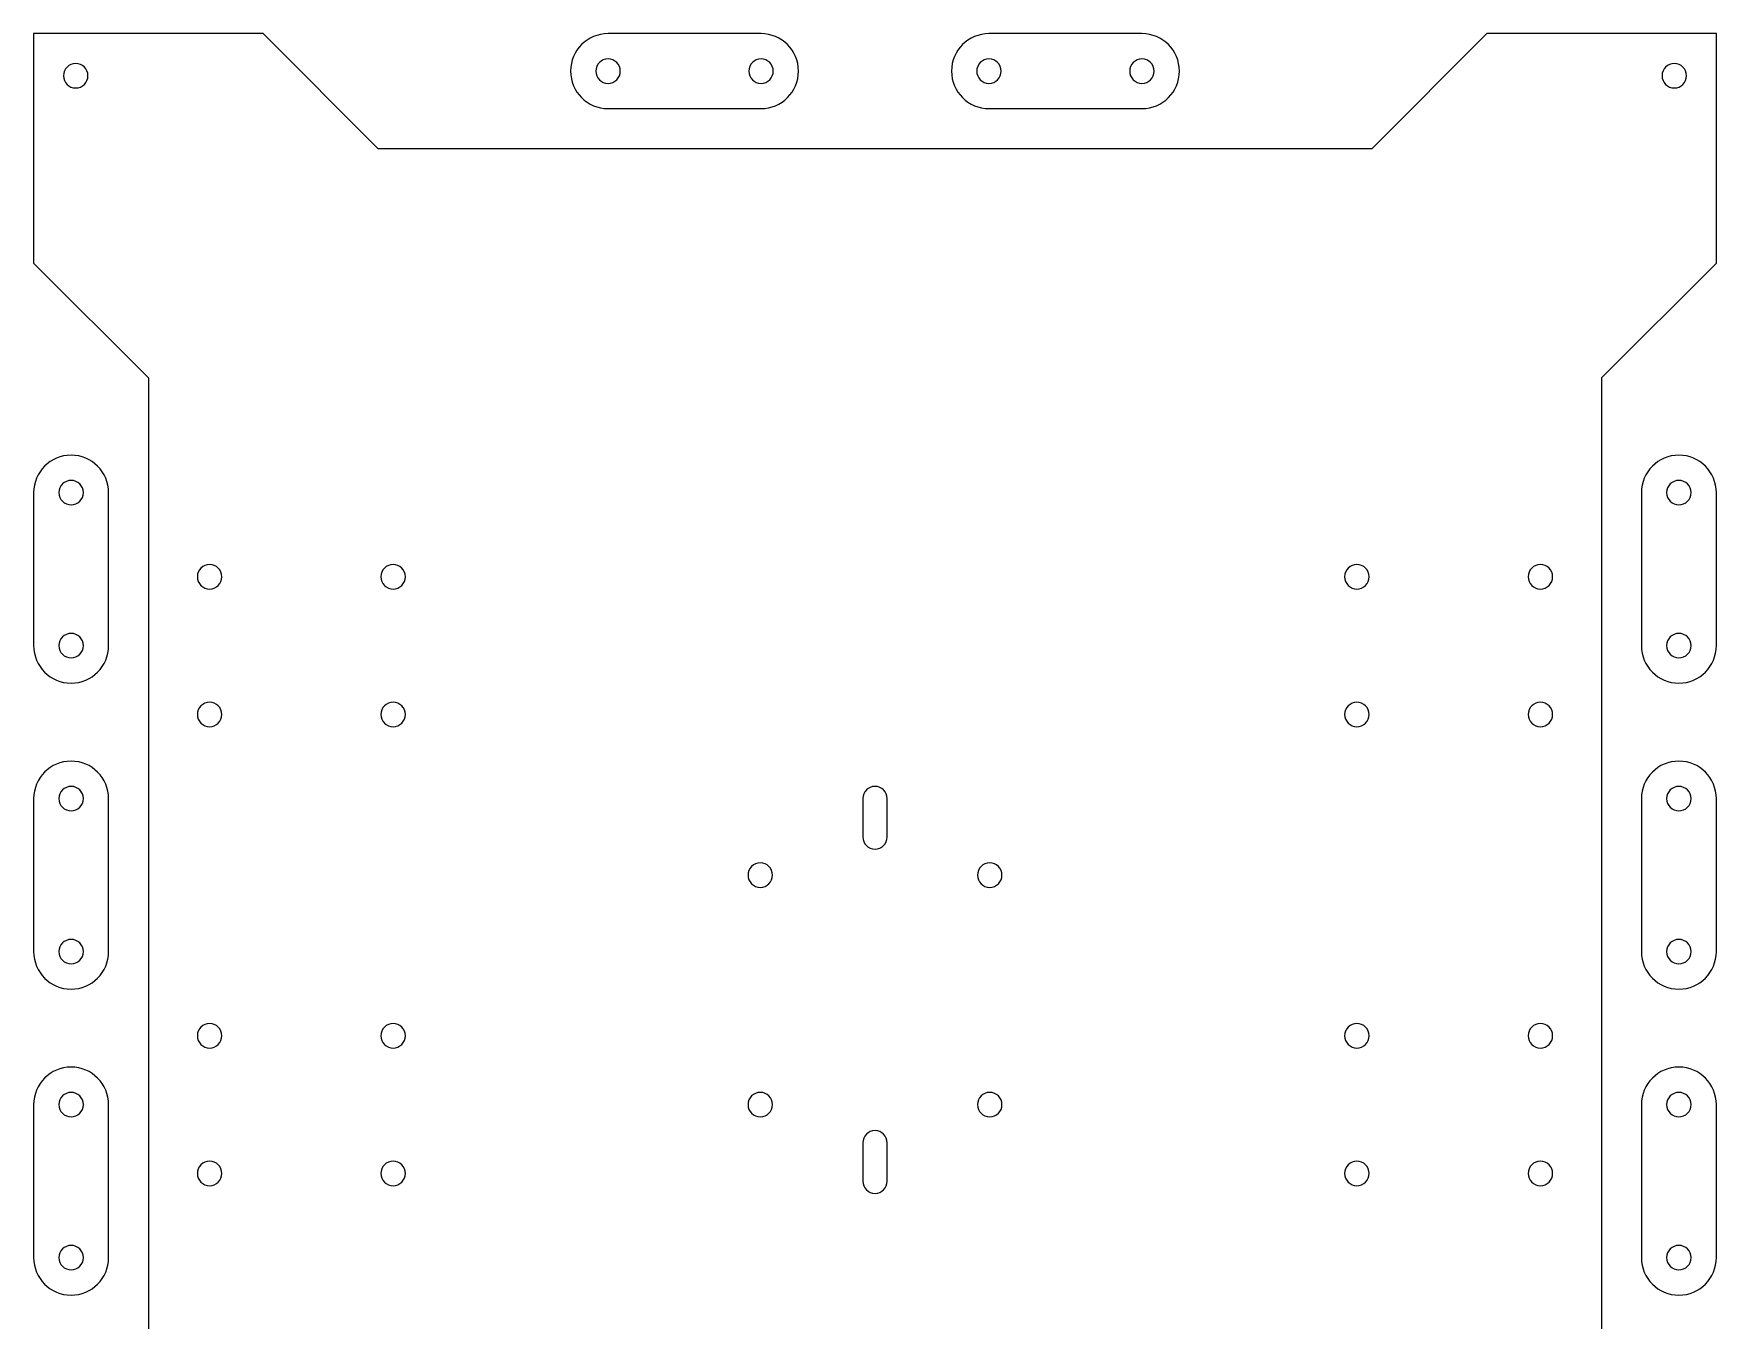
# Model space of a CAD drawing. Header units: inches. Extents: x 10 to 230, y -340 to -10.
# Drawn here: x 10 to 230, y -178.2 to -10 of the extents above; entities that cross this region are included whole.
import ezdxf

# ---------------------------------------------------------------- set-up
doc = ezdxf.new("R2010")
doc.units = ezdxf.units.IN
doc.header["$MEASUREMENT"] = 0
doc.layers.add('Layer 1', color=7, linetype='Continuous')

# ---------------------------------------------------------------- blocks, each defined once
blk = doc.blocks.new('block 3')
at = {"layer": 'Layer 1', "color": 7, "lineweight": 15, "true_color": 0xffffff}
blk.add_open_spline([(13.9, -224.5), (13.9, -223.62), (14.62, -222.9), (15.5, -222.9), (16.38, -222.9), (17.1, -223.62), (17.1, -224.5), (17.1, -225.38), (16.38, -226.1), (15.5, -226.1), (14.62, -226.1), (13.9, -225.38), (13.9, -224.5), (13.9, -224.5), (13.9, -224.5), (13.9, -224.5)], degree=3, knots=[0, 0, 0, 0, 1, 1, 1, 2, 2, 2, 3, 3, 3, 4, 4, 4, 5, 5, 5, 5], dxfattribs=at)
blk = doc.blocks.new('block 4')
at = {"layer": 'Layer 1', "color": 7, "lineweight": 15, "true_color": 0xffffff}
blk.add_open_spline([(222.9, -224.5), (222.9, -223.62), (223.62, -222.9), (224.5, -222.9), (225.38, -222.9), (226.1, -223.62), (226.1, -224.5), (226.1, -225.38), (225.38, -226.1), (224.5, -226.1), (223.62, -226.1), (222.9, -225.38), (222.9, -224.5), (222.9, -224.5), (222.9, -224.5), (222.9, -224.5)], degree=3, knots=[0, 0, 0, 0, 1, 1, 1, 2, 2, 2, 3, 3, 3, 4, 4, 4, 5, 5, 5, 5], dxfattribs=at)
blk = doc.blocks.new('block 5')
at = {"layer": 'Layer 1', "color": 7, "lineweight": 15, "true_color": 0xffffff}
blk.add_open_spline([(222.9, -15.5), (222.9, -14.62), (223.62, -13.9), (224.5, -13.9), (225.38, -13.9), (226.1, -14.62), (226.1, -15.5), (226.1, -16.38), (225.38, -17.1), (224.5, -17.1), (223.62, -17.1), (222.9, -16.38), (222.9, -15.5), (222.9, -15.5), (222.9, -15.5), (222.9, -15.5)], degree=3, knots=[0, 0, 0, 0, 1, 1, 1, 2, 2, 2, 3, 3, 3, 4, 4, 4, 5, 5, 5, 5], dxfattribs=at)
blk = doc.blocks.new('block 6')
at = {"layer": 'Layer 1', "color": 7, "lineweight": 15, "true_color": 0xffffff}
blk.add_open_spline([(13.9, -15.5), (13.9, -14.62), (14.62, -13.9), (15.5, -13.9), (16.38, -13.9), (17.1, -14.62), (17.1, -15.5), (17.1, -16.38), (16.38, -17.1), (15.5, -17.1), (14.62, -17.1), (13.9, -16.38), (13.9, -15.5), (13.9, -15.5), (13.9, -15.5), (13.9, -15.5)], degree=3, knots=[0, 0, 0, 0, 1, 1, 1, 2, 2, 2, 3, 3, 3, 4, 4, 4, 5, 5, 5, 5], dxfattribs=at)
blk = doc.blocks.new('block 7')
at = {"layer": 'Layer 1', "color": 7, "lineweight": 15, "true_color": 0xffffff}
blk.add_open_spline([(118.4, -160), (118.4, -160.88), (119.12, -161.6), (120, -161.6), (120.88, -161.6), (121.6, -160.88), (121.6, -160)], degree=3, knots=[0, 0, 0, 0, 1, 1, 1, 2, 2, 2, 2], dxfattribs=at)
blk = doc.blocks.new('block 8')
at = {"layer": 'Layer 1', "color": 7, "lineweight": 15, "true_color": 0xffffff}
blk.add_lwpolyline([(118.4, -155), (118.4, -160)], dxfattribs=at)
blk = doc.blocks.new('block 9')
at = {"layer": 'Layer 1', "color": 7, "lineweight": 15, "true_color": 0xffffff}
blk.add_open_spline([(121.6, -155), (121.6, -154.12), (120.88, -153.4), (120, -153.4), (119.12, -153.4), (118.4, -154.12), (118.4, -155)], degree=3, knots=[0, 0, 0, 0, 1, 1, 1, 2, 2, 2, 2], dxfattribs=at)
blk = doc.blocks.new('block 10')
at = {"layer": 'Layer 1', "color": 7, "lineweight": 15, "true_color": 0xffffff}
blk.add_lwpolyline([(121.6, -160), (121.6, -155)], dxfattribs=at)
blk = doc.blocks.new('block 11')
at = {"layer": 'Layer 1', "color": 7, "lineweight": 15, "true_color": 0xffffff}
blk.add_open_spline([(121.6, -110), (121.6, -109.12), (120.88, -108.4), (120, -108.4), (119.12, -108.4), (118.4, -109.12), (118.4, -110)], degree=3, knots=[0, 0, 0, 0, 1, 1, 1, 2, 2, 2, 2], dxfattribs=at)
blk = doc.blocks.new('block 12')
at = {"layer": 'Layer 1', "color": 7, "lineweight": 15, "true_color": 0xffffff}
blk.add_lwpolyline([(121.6, -115), (121.6, -110)], dxfattribs=at)
blk = doc.blocks.new('block 13')
at = {"layer": 'Layer 1', "color": 7, "lineweight": 15, "true_color": 0xffffff}
blk.add_open_spline([(118.4, -115), (118.4, -115.88), (119.12, -116.6), (120, -116.6), (120.88, -116.6), (121.6, -115.88), (121.6, -115)], degree=3, knots=[0, 0, 0, 0, 1, 1, 1, 2, 2, 2, 2], dxfattribs=at)
blk = doc.blocks.new('block 14')
at = {"layer": 'Layer 1', "color": 7, "lineweight": 15, "true_color": 0xffffff}
blk.add_lwpolyline([(118.4, -110), (118.4, -115)], dxfattribs=at)
blk = doc.blocks.new('block 15')
at = {"layer": 'Layer 1', "color": 7, "lineweight": 15, "true_color": 0xffffff}
blk.add_open_spline([(103.4, -120), (103.4, -119.12), (104.12, -118.4), (105, -118.4), (105.88, -118.4), (106.6, -119.12), (106.6, -120), (106.6, -120.88), (105.88, -121.6), (105, -121.6), (104.12, -121.6), (103.4, -120.88), (103.4, -120), (103.4, -120), (103.4, -120), (103.4, -120)], degree=3, knots=[0, 0, 0, 0, 1, 1, 1, 2, 2, 2, 3, 3, 3, 4, 4, 4, 5, 5, 5, 5], dxfattribs=at)
blk = doc.blocks.new('block 16')
at = {"layer": 'Layer 1', "color": 7, "lineweight": 15, "true_color": 0xffffff}
blk.add_open_spline([(133.4, -120), (133.4, -119.12), (134.12, -118.4), (135, -118.4), (135.88, -118.4), (136.6, -119.12), (136.6, -120), (136.6, -120.88), (135.88, -121.6), (135, -121.6), (134.12, -121.6), (133.4, -120.88), (133.4, -120), (133.4, -120), (133.4, -120), (133.4, -120)], degree=3, knots=[0, 0, 0, 0, 1, 1, 1, 2, 2, 2, 3, 3, 3, 4, 4, 4, 5, 5, 5, 5], dxfattribs=at)
blk = doc.blocks.new('block 17')
at = {"layer": 'Layer 1', "color": 7, "lineweight": 15, "true_color": 0xffffff}
blk.add_open_spline([(103.4, -150), (103.4, -149.12), (104.12, -148.4), (105, -148.4), (105.88, -148.4), (106.6, -149.12), (106.6, -150), (106.6, -150.88), (105.88, -151.6), (105, -151.6), (104.12, -151.6), (103.4, -150.88), (103.4, -150), (103.4, -150), (103.4, -150), (103.4, -150)], degree=3, knots=[0, 0, 0, 0, 1, 1, 1, 2, 2, 2, 3, 3, 3, 4, 4, 4, 5, 5, 5, 5], dxfattribs=at)
blk = doc.blocks.new('block 18')
at = {"layer": 'Layer 1', "color": 7, "lineweight": 15, "true_color": 0xffffff}
blk.add_open_spline([(133.4, -150), (133.4, -149.12), (134.12, -148.4), (135, -148.4), (135.88, -148.4), (136.6, -149.12), (136.6, -150), (136.6, -150.88), (135.88, -151.6), (135, -151.6), (134.12, -151.6), (133.4, -150.88), (133.4, -150), (133.4, -150), (133.4, -150), (133.4, -150)], degree=3, knots=[0, 0, 0, 0, 1, 1, 1, 2, 2, 2, 3, 3, 3, 4, 4, 4, 5, 5, 5, 5], dxfattribs=at)
blk = doc.blocks.new('block 19')
at = {"layer": 'Layer 1', "color": 7, "lineweight": 15, "true_color": 0xffffff}
blk.add_open_spline([(181.4, -99), (181.4, -98.12), (182.12, -97.4), (183, -97.4), (183.88, -97.4), (184.6, -98.12), (184.6, -99), (184.6, -99.88), (183.88, -100.6), (183, -100.6), (182.12, -100.6), (181.4, -99.88), (181.4, -99), (181.4, -99), (181.4, -99), (181.4, -99)], degree=3, knots=[0, 0, 0, 0, 1, 1, 1, 2, 2, 2, 3, 3, 3, 4, 4, 4, 5, 5, 5, 5], dxfattribs=at)
blk = doc.blocks.new('block 20')
at = {"layer": 'Layer 1', "color": 7, "lineweight": 15, "true_color": 0xffffff}
blk.add_open_spline([(181.4, -81), (181.4, -80.12), (182.12, -79.4), (183, -79.4), (183.88, -79.4), (184.6, -80.12), (184.6, -81), (184.6, -81.88), (183.88, -82.6), (183, -82.6), (182.12, -82.6), (181.4, -81.88), (181.4, -81), (181.4, -81), (181.4, -81), (181.4, -81)], degree=3, knots=[0, 0, 0, 0, 1, 1, 1, 2, 2, 2, 3, 3, 3, 4, 4, 4, 5, 5, 5, 5], dxfattribs=at)
blk = doc.blocks.new('block 21')
at = {"layer": 'Layer 1', "color": 7, "lineweight": 15, "true_color": 0xffffff}
blk.add_open_spline([(205.4, -81), (205.4, -80.12), (206.12, -79.4), (207, -79.4), (207.88, -79.4), (208.6, -80.12), (208.6, -81), (208.6, -81.88), (207.88, -82.6), (207, -82.6), (206.12, -82.6), (205.4, -81.88), (205.4, -81), (205.4, -81), (205.4, -81), (205.4, -81)], degree=3, knots=[0, 0, 0, 0, 1, 1, 1, 2, 2, 2, 3, 3, 3, 4, 4, 4, 5, 5, 5, 5], dxfattribs=at)
blk = doc.blocks.new('block 22')
at = {"layer": 'Layer 1', "color": 7, "lineweight": 15, "true_color": 0xffffff}
blk.add_open_spline([(205.4, -99), (205.4, -98.12), (206.12, -97.4), (207, -97.4), (207.88, -97.4), (208.6, -98.12), (208.6, -99), (208.6, -99.88), (207.88, -100.6), (207, -100.6), (206.12, -100.6), (205.4, -99.88), (205.4, -99), (205.4, -99), (205.4, -99), (205.4, -99)], degree=3, knots=[0, 0, 0, 0, 1, 1, 1, 2, 2, 2, 3, 3, 3, 4, 4, 4, 5, 5, 5, 5], dxfattribs=at)
blk = doc.blocks.new('block 23')
at = {"layer": 'Layer 1', "color": 7, "lineweight": 15, "true_color": 0xffffff}
blk.add_open_spline([(205.4, -141), (205.4, -140.12), (206.12, -139.4), (207, -139.4), (207.88, -139.4), (208.6, -140.12), (208.6, -141), (208.6, -141.88), (207.88, -142.6), (207, -142.6), (206.12, -142.6), (205.4, -141.88), (205.4, -141), (205.4, -141), (205.4, -141), (205.4, -141)], degree=3, knots=[0, 0, 0, 0, 1, 1, 1, 2, 2, 2, 3, 3, 3, 4, 4, 4, 5, 5, 5, 5], dxfattribs=at)
blk = doc.blocks.new('block 24')
at = {"layer": 'Layer 1', "color": 7, "lineweight": 15, "true_color": 0xffffff}
blk.add_open_spline([(205.4, -159), (205.4, -158.12), (206.12, -157.4), (207, -157.4), (207.88, -157.4), (208.6, -158.12), (208.6, -159), (208.6, -159.88), (207.88, -160.6), (207, -160.6), (206.12, -160.6), (205.4, -159.88), (205.4, -159), (205.4, -159), (205.4, -159), (205.4, -159)], degree=3, knots=[0, 0, 0, 0, 1, 1, 1, 2, 2, 2, 3, 3, 3, 4, 4, 4, 5, 5, 5, 5], dxfattribs=at)
blk = doc.blocks.new('block 25')
at = {"layer": 'Layer 1', "color": 7, "lineweight": 15, "true_color": 0xffffff}
blk.add_open_spline([(181.4, -159), (181.4, -158.12), (182.12, -157.4), (183, -157.4), (183.88, -157.4), (184.6, -158.12), (184.6, -159), (184.6, -159.88), (183.88, -160.6), (183, -160.6), (182.12, -160.6), (181.4, -159.88), (181.4, -159), (181.4, -159), (181.4, -159), (181.4, -159)], degree=3, knots=[0, 0, 0, 0, 1, 1, 1, 2, 2, 2, 3, 3, 3, 4, 4, 4, 5, 5, 5, 5], dxfattribs=at)
blk = doc.blocks.new('block 26')
at = {"layer": 'Layer 1', "color": 7, "lineweight": 15, "true_color": 0xffffff}
blk.add_open_spline([(181.4, -141), (181.4, -140.12), (182.12, -139.4), (183, -139.4), (183.88, -139.4), (184.6, -140.12), (184.6, -141), (184.6, -141.88), (183.88, -142.6), (183, -142.6), (182.12, -142.6), (181.4, -141.88), (181.4, -141), (181.4, -141), (181.4, -141), (181.4, -141)], degree=3, knots=[0, 0, 0, 0, 1, 1, 1, 2, 2, 2, 3, 3, 3, 4, 4, 4, 5, 5, 5, 5], dxfattribs=at)
blk = doc.blocks.new('block 27')
at = {"layer": 'Layer 1', "color": 7, "lineweight": 15, "true_color": 0xffffff}
blk.add_open_spline([(31.4, -141), (31.4, -140.12), (32.12, -139.4), (33, -139.4), (33.88, -139.4), (34.6, -140.12), (34.6, -141), (34.6, -141.88), (33.88, -142.6), (33, -142.6), (32.12, -142.6), (31.4, -141.88), (31.4, -141), (31.4, -141), (31.4, -141), (31.4, -141)], degree=3, knots=[0, 0, 0, 0, 1, 1, 1, 2, 2, 2, 3, 3, 3, 4, 4, 4, 5, 5, 5, 5], dxfattribs=at)
blk = doc.blocks.new('block 28')
at = {"layer": 'Layer 1', "color": 7, "lineweight": 15, "true_color": 0xffffff}
blk.add_open_spline([(31.4, -159), (31.4, -158.12), (32.12, -157.4), (33, -157.4), (33.88, -157.4), (34.6, -158.12), (34.6, -159), (34.6, -159.88), (33.88, -160.6), (33, -160.6), (32.12, -160.6), (31.4, -159.88), (31.4, -159), (31.4, -159), (31.4, -159), (31.4, -159)], degree=3, knots=[0, 0, 0, 0, 1, 1, 1, 2, 2, 2, 3, 3, 3, 4, 4, 4, 5, 5, 5, 5], dxfattribs=at)
blk = doc.blocks.new('block 29')
at = {"layer": 'Layer 1', "color": 7, "lineweight": 15, "true_color": 0xffffff}
blk.add_open_spline([(55.4, -159), (55.4, -158.12), (56.12, -157.4), (57, -157.4), (57.88, -157.4), (58.6, -158.12), (58.6, -159), (58.6, -159.88), (57.88, -160.6), (57, -160.6), (56.12, -160.6), (55.4, -159.88), (55.4, -159), (55.4, -159), (55.4, -159), (55.4, -159)], degree=3, knots=[0, 0, 0, 0, 1, 1, 1, 2, 2, 2, 3, 3, 3, 4, 4, 4, 5, 5, 5, 5], dxfattribs=at)
blk = doc.blocks.new('block 30')
at = {"layer": 'Layer 1', "color": 7, "lineweight": 15, "true_color": 0xffffff}
blk.add_open_spline([(55.4, -141), (55.4, -140.12), (56.12, -139.4), (57, -139.4), (57.88, -139.4), (58.6, -140.12), (58.6, -141), (58.6, -141.88), (57.88, -142.6), (57, -142.6), (56.12, -142.6), (55.4, -141.88), (55.4, -141), (55.4, -141), (55.4, -141), (55.4, -141)], degree=3, knots=[0, 0, 0, 0, 1, 1, 1, 2, 2, 2, 3, 3, 3, 4, 4, 4, 5, 5, 5, 5], dxfattribs=at)
blk = doc.blocks.new('block 31')
at = {"layer": 'Layer 1', "color": 7, "lineweight": 15, "true_color": 0xffffff}
blk.add_open_spline([(55.4, -81), (55.4, -80.12), (56.12, -79.4), (57, -79.4), (57.88, -79.4), (58.6, -80.12), (58.6, -81), (58.6, -81.88), (57.88, -82.6), (57, -82.6), (56.12, -82.6), (55.4, -81.88), (55.4, -81), (55.4, -81), (55.4, -81), (55.4, -81)], degree=3, knots=[0, 0, 0, 0, 1, 1, 1, 2, 2, 2, 3, 3, 3, 4, 4, 4, 5, 5, 5, 5], dxfattribs=at)
blk = doc.blocks.new('block 32')
at = {"layer": 'Layer 1', "color": 7, "lineweight": 15, "true_color": 0xffffff}
blk.add_open_spline([(55.4, -99), (55.4, -98.12), (56.12, -97.4), (57, -97.4), (57.88, -97.4), (58.6, -98.12), (58.6, -99), (58.6, -99.88), (57.88, -100.6), (57, -100.6), (56.12, -100.6), (55.4, -99.88), (55.4, -99), (55.4, -99), (55.4, -99), (55.4, -99)], degree=3, knots=[0, 0, 0, 0, 1, 1, 1, 2, 2, 2, 3, 3, 3, 4, 4, 4, 5, 5, 5, 5], dxfattribs=at)
blk = doc.blocks.new('block 33')
at = {"layer": 'Layer 1', "color": 7, "lineweight": 15, "true_color": 0xffffff}
blk.add_open_spline([(31.4, -99), (31.4, -98.12), (32.12, -97.4), (33, -97.4), (33.88, -97.4), (34.6, -98.12), (34.6, -99), (34.6, -99.88), (33.88, -100.6), (33, -100.6), (32.12, -100.6), (31.4, -99.88), (31.4, -99), (31.4, -99), (31.4, -99), (31.4, -99)], degree=3, knots=[0, 0, 0, 0, 1, 1, 1, 2, 2, 2, 3, 3, 3, 4, 4, 4, 5, 5, 5, 5], dxfattribs=at)
blk = doc.blocks.new('block 34')
at = {"layer": 'Layer 1', "color": 7, "lineweight": 15, "true_color": 0xffffff}
blk.add_open_spline([(31.4, -81), (31.4, -80.12), (32.12, -79.4), (33, -79.4), (33.88, -79.4), (34.6, -80.12), (34.6, -81), (34.6, -81.88), (33.88, -82.6), (33, -82.6), (32.12, -82.6), (31.4, -81.88), (31.4, -81), (31.4, -81), (31.4, -81), (31.4, -81)], degree=3, knots=[0, 0, 0, 0, 1, 1, 1, 2, 2, 2, 3, 3, 3, 4, 4, 4, 5, 5, 5, 5], dxfattribs=at)
blk = doc.blocks.new('block 35')
at = {"layer": 'Layer 1', "color": 7, "lineweight": 15, "true_color": 0xffffff}
blk.add_lwpolyline([(10, -230), (40, -230)], dxfattribs=at)
blk = doc.blocks.new('block 36')
at = {"layer": 'Layer 1', "color": 7, "lineweight": 15, "true_color": 0xffffff}
blk.add_lwpolyline([(40, -230), (55, -215)], dxfattribs=at)
blk = doc.blocks.new('block 37')
at = {"layer": 'Layer 1', "color": 7, "lineweight": 15, "true_color": 0xffffff}
blk.add_lwpolyline([(55, -215), (185, -215)], dxfattribs=at)
blk = doc.blocks.new('block 38')
at = {"layer": 'Layer 1', "color": 7, "lineweight": 15, "true_color": 0xffffff}
blk.add_lwpolyline([(200, -230), (185, -215)], dxfattribs=at)
blk = doc.blocks.new('block 39')
at = {"layer": 'Layer 1', "color": 7, "lineweight": 15, "true_color": 0xffffff}
blk.add_lwpolyline([(200, -230), (230, -230)], dxfattribs=at)
blk = doc.blocks.new('block 40')
at = {"layer": 'Layer 1', "color": 7, "lineweight": 15, "true_color": 0xffffff}
blk.add_lwpolyline([(230, -230), (230, -200)], dxfattribs=at)
blk = doc.blocks.new('block 41')
at = {"layer": 'Layer 1', "color": 7, "lineweight": 15, "true_color": 0xffffff}
blk.add_lwpolyline([(230, -200), (215, -185)], dxfattribs=at)
blk = doc.blocks.new('block 42')
at = {"layer": 'Layer 1', "color": 7, "lineweight": 15, "true_color": 0xffffff}
blk.add_lwpolyline([(215, -55), (215, -185)], dxfattribs=at)
blk = doc.blocks.new('block 43')
at = {"layer": 'Layer 1', "color": 7, "lineweight": 15, "true_color": 0xffffff}
blk.add_lwpolyline([(230, -40), (215, -55)], dxfattribs=at)
blk = doc.blocks.new('block 44')
at = {"layer": 'Layer 1', "color": 7, "lineweight": 15, "true_color": 0xffffff}
blk.add_lwpolyline([(230, -40), (230, -10)], dxfattribs=at)
blk = doc.blocks.new('block 45')
at = {"layer": 'Layer 1', "color": 7, "lineweight": 15, "true_color": 0xffffff}
blk.add_lwpolyline([(230, -10), (200, -10)], dxfattribs=at)
blk = doc.blocks.new('block 46')
at = {"layer": 'Layer 1', "color": 7, "lineweight": 15, "true_color": 0xffffff}
blk.add_lwpolyline([(200, -10), (185, -25)], dxfattribs=at)
blk = doc.blocks.new('block 47')
at = {"layer": 'Layer 1', "color": 7, "lineweight": 15, "true_color": 0xffffff}
blk.add_lwpolyline([(55, -25), (185, -25)], dxfattribs=at)
blk = doc.blocks.new('block 48')
at = {"layer": 'Layer 1', "color": 7, "lineweight": 15, "true_color": 0xffffff}
blk.add_lwpolyline([(40, -10), (55, -25)], dxfattribs=at)
blk = doc.blocks.new('block 49')
at = {"layer": 'Layer 1', "color": 7, "lineweight": 15, "true_color": 0xffffff}
blk.add_lwpolyline([(40, -10), (10, -10)], dxfattribs=at)
blk = doc.blocks.new('block 50')
at = {"layer": 'Layer 1', "color": 7, "lineweight": 15, "true_color": 0xffffff}
blk.add_lwpolyline([(10, -10), (10, -40)], dxfattribs=at)
blk = doc.blocks.new('block 51')
at = {"layer": 'Layer 1', "color": 7, "lineweight": 15, "true_color": 0xffffff}
blk.add_lwpolyline([(10, -40), (25, -55)], dxfattribs=at)
blk = doc.blocks.new('block 52')
at = {"layer": 'Layer 1', "color": 7, "lineweight": 15, "true_color": 0xffffff}
blk.add_lwpolyline([(25, -55), (25, -185)], dxfattribs=at)
blk = doc.blocks.new('block 53')
at = {"layer": 'Layer 1', "color": 7, "lineweight": 15, "true_color": 0xffffff}
blk.add_lwpolyline([(10, -200), (25, -185)], dxfattribs=at)
blk = doc.blocks.new('block 54')
at = {"layer": 'Layer 1', "color": 7, "lineweight": 15, "true_color": 0xffffff}
blk.add_lwpolyline([(10, -200), (10, -230)], dxfattribs=at)
blk = doc.blocks.new('block 2')
at = {"layer": 'Layer 1'}
for name in ['block 49', 'block 50', 'block 48', 'block 46', 'block 45', 'block 44', 'block 6', 'block 5', 'block 47', 'block 51', 'block 43', 'block 52', 'block 42', 'block 34', 'block 31', 'block 20', 'block 21', 'block 33', 'block 32', 'block 19', 'block 22', 'block 11', 'block 14', 'block 12', 'block 13', 'block 15', 'block 16', 'block 27', 'block 30', 'block 26', 'block 23', 'block 17', 'block 18', 'block 9', 'block 8', 'block 10', 'block 28', 'block 29', 'block 25', 'block 24', 'block 7', 'block 53', 'block 41', 'block 54', 'block 40', 'block 36', 'block 37', 'block 38', 'block 3', 'block 4', 'block 35', 'block 39']:
    blk.add_blockref(name, (0, 0), dxfattribs=at)
blk = doc.blocks.new('block 56')
at = {"layer": 'Layer 1', "color": 7, "lineweight": 15, "true_color": 0xffffff}
blk.add_open_spline([(83.5, -14.9), (83.5, -14.02), (84.22, -13.3), (85.1, -13.3), (85.98, -13.3), (86.7, -14.02), (86.7, -14.9), (86.7, -15.78), (85.98, -16.5), (85.1, -16.5), (84.22, -16.5), (83.5, -15.78), (83.5, -14.9), (83.5, -14.9), (83.5, -14.9), (83.5, -14.9)], degree=3, knots=[0, 0, 0, 0, 1, 1, 1, 2, 2, 2, 3, 3, 3, 4, 4, 4, 5, 5, 5, 5], dxfattribs=at)
blk = doc.blocks.new('block 57')
at = {"layer": 'Layer 1', "color": 7, "lineweight": 15, "true_color": 0xffffff}
blk.add_open_spline([(105.1, -19.8), (107.81, -19.8), (110, -17.61), (110, -14.9), (110, -12.19), (107.81, -10), (105.1, -10)], degree=3, knots=[0, 0, 0, 0, 1, 1, 1, 2, 2, 2, 2], dxfattribs=at)
blk = doc.blocks.new('block 58')
at = {"layer": 'Layer 1', "color": 7, "lineweight": 15, "true_color": 0xffffff}
blk.add_lwpolyline([(105.1, -10), (85.1, -10)], dxfattribs=at)
blk = doc.blocks.new('block 59')
at = {"layer": 'Layer 1', "color": 7, "lineweight": 15, "true_color": 0xffffff}
blk.add_open_spline([(85.1, -10), (82.39, -10), (80.2, -12.19), (80.2, -14.9), (80.2, -17.61), (82.39, -19.8), (85.1, -19.8)], degree=3, knots=[0, 0, 0, 0, 1, 1, 1, 2, 2, 2, 2], dxfattribs=at)
blk = doc.blocks.new('block 60')
at = {"layer": 'Layer 1', "color": 7, "lineweight": 15, "true_color": 0xffffff}
blk.add_lwpolyline([(85.1, -19.8), (105.1, -19.8)], dxfattribs=at)
blk = doc.blocks.new('block 61')
at = {"layer": 'Layer 1', "color": 7, "lineweight": 15, "true_color": 0xffffff}
blk.add_open_spline([(103.5, -14.9), (103.5, -14.02), (104.22, -13.3), (105.1, -13.3), (105.98, -13.3), (106.7, -14.02), (106.7, -14.9), (106.7, -15.78), (105.98, -16.5), (105.1, -16.5), (104.22, -16.5), (103.5, -15.78), (103.5, -14.9), (103.5, -14.9), (103.5, -14.9), (103.5, -14.9)], degree=3, knots=[0, 0, 0, 0, 1, 1, 1, 2, 2, 2, 3, 3, 3, 4, 4, 4, 5, 5, 5, 5], dxfattribs=at)
blk = doc.blocks.new('block 55')
at = {"layer": 'Layer 1'}
for name in ['block 59', 'block 58', 'block 57', 'block 56', 'block 61', 'block 60']:
    blk.add_blockref(name, (0, 0), dxfattribs=at)
blk = doc.blocks.new('block 63')
at = {"layer": 'Layer 1', "color": 7, "lineweight": 15, "true_color": 0xffffff}
blk.add_open_spline([(133.3, -14.9), (133.3, -14.02), (134.02, -13.3), (134.9, -13.3), (135.78, -13.3), (136.5, -14.02), (136.5, -14.9), (136.5, -15.78), (135.78, -16.5), (134.9, -16.5), (134.02, -16.5), (133.3, -15.78), (133.3, -14.9), (133.3, -14.9), (133.3, -14.9), (133.3, -14.9)], degree=3, knots=[0, 0, 0, 0, 1, 1, 1, 2, 2, 2, 3, 3, 3, 4, 4, 4, 5, 5, 5, 5], dxfattribs=at)
blk = doc.blocks.new('block 64')
at = {"layer": 'Layer 1', "color": 7, "lineweight": 15, "true_color": 0xffffff}
blk.add_open_spline([(154.9, -19.8), (157.61, -19.8), (159.8, -17.61), (159.8, -14.9), (159.8, -12.19), (157.61, -10), (154.9, -10)], degree=3, knots=[0, 0, 0, 0, 1, 1, 1, 2, 2, 2, 2], dxfattribs=at)
blk = doc.blocks.new('block 65')
at = {"layer": 'Layer 1', "color": 7, "lineweight": 15, "true_color": 0xffffff}
blk.add_lwpolyline([(154.9, -10), (134.9, -10)], dxfattribs=at)
blk = doc.blocks.new('block 66')
at = {"layer": 'Layer 1', "color": 7, "lineweight": 15, "true_color": 0xffffff}
blk.add_open_spline([(134.9, -10), (132.19, -10), (130, -12.19), (130, -14.9), (130, -17.61), (132.19, -19.8), (134.9, -19.8)], degree=3, knots=[0, 0, 0, 0, 1, 1, 1, 2, 2, 2, 2], dxfattribs=at)
blk = doc.blocks.new('block 67')
at = {"layer": 'Layer 1', "color": 7, "lineweight": 15, "true_color": 0xffffff}
blk.add_lwpolyline([(134.9, -19.8), (154.9, -19.8)], dxfattribs=at)
blk = doc.blocks.new('block 68')
at = {"layer": 'Layer 1', "color": 7, "lineweight": 15, "true_color": 0xffffff}
blk.add_open_spline([(153.3, -14.9), (153.3, -14.02), (154.02, -13.3), (154.9, -13.3), (155.78, -13.3), (156.5, -14.02), (156.5, -14.9), (156.5, -15.78), (155.78, -16.5), (154.9, -16.5), (154.02, -16.5), (153.3, -15.78), (153.3, -14.9), (153.3, -14.9), (153.3, -14.9), (153.3, -14.9)], degree=3, knots=[0, 0, 0, 0, 1, 1, 1, 2, 2, 2, 3, 3, 3, 4, 4, 4, 5, 5, 5, 5], dxfattribs=at)
blk = doc.blocks.new('block 62')
at = {"layer": 'Layer 1'}
for name in ['block 66', 'block 65', 'block 64', 'block 63', 'block 68', 'block 67']:
    blk.add_blockref(name, (0, 0), dxfattribs=at)
blk = doc.blocks.new('block 70')
at = {"layer": 'Layer 1', "color": 7, "lineweight": 15, "true_color": 0xffffff}
blk.add_open_spline([(83.5, -14.9), (83.5, -14.02), (84.22, -13.3), (85.1, -13.3), (85.98, -13.3), (86.7, -14.02), (86.7, -14.9), (86.7, -15.78), (85.98, -16.5), (85.1, -16.5), (84.22, -16.5), (83.5, -15.78), (83.5, -14.9), (83.5, -14.9), (83.5, -14.9), (83.5, -14.9)], degree=3, knots=[0, 0, 0, 0, 1, 1, 1, 2, 2, 2, 3, 3, 3, 4, 4, 4, 5, 5, 5, 5], dxfattribs=at)
blk = doc.blocks.new('block 71')
at = {"layer": 'Layer 1', "color": 7, "lineweight": 15, "true_color": 0xffffff}
blk.add_open_spline([(105.1, -19.8), (107.81, -19.8), (110, -17.61), (110, -14.9), (110, -12.19), (107.81, -10), (105.1, -10)], degree=3, knots=[0, 0, 0, 0, 1, 1, 1, 2, 2, 2, 2], dxfattribs=at)
blk = doc.blocks.new('block 72')
at = {"layer": 'Layer 1', "color": 7, "lineweight": 15, "true_color": 0xffffff}
blk.add_lwpolyline([(105.1, -10), (85.1, -10)], dxfattribs=at)
blk = doc.blocks.new('block 73')
at = {"layer": 'Layer 1', "color": 7, "lineweight": 15, "true_color": 0xffffff}
blk.add_open_spline([(85.1, -10), (82.39, -10), (80.2, -12.19), (80.2, -14.9), (80.2, -17.61), (82.39, -19.8), (85.1, -19.8)], degree=3, knots=[0, 0, 0, 0, 1, 1, 1, 2, 2, 2, 2], dxfattribs=at)
blk = doc.blocks.new('block 74')
at = {"layer": 'Layer 1', "color": 7, "lineweight": 15, "true_color": 0xffffff}
blk.add_lwpolyline([(85.1, -19.8), (105.1, -19.8)], dxfattribs=at)
blk = doc.blocks.new('block 75')
at = {"layer": 'Layer 1', "color": 7, "lineweight": 15, "true_color": 0xffffff}
blk.add_open_spline([(103.5, -14.9), (103.5, -14.02), (104.22, -13.3), (105.1, -13.3), (105.98, -13.3), (106.7, -14.02), (106.7, -14.9), (106.7, -15.78), (105.98, -16.5), (105.1, -16.5), (104.22, -16.5), (103.5, -15.78), (103.5, -14.9), (103.5, -14.9), (103.5, -14.9), (103.5, -14.9)], degree=3, knots=[0, 0, 0, 0, 1, 1, 1, 2, 2, 2, 3, 3, 3, 4, 4, 4, 5, 5, 5, 5], dxfattribs=at)
blk = doc.blocks.new('block 69')
at = {"layer": 'Layer 1'}
for name in ['block 73', 'block 72', 'block 71', 'block 70', 'block 75', 'block 74']:
    blk.add_blockref(name, (0, 0), dxfattribs=at)
blk = doc.blocks.new('block 77')
at = {"layer": 'Layer 1', "color": 7, "lineweight": 15, "true_color": 0xffffff}
blk.add_open_spline([(133.3, -14.9), (133.3, -14.02), (134.02, -13.3), (134.9, -13.3), (135.78, -13.3), (136.5, -14.02), (136.5, -14.9), (136.5, -15.78), (135.78, -16.5), (134.9, -16.5), (134.02, -16.5), (133.3, -15.78), (133.3, -14.9), (133.3, -14.9), (133.3, -14.9), (133.3, -14.9)], degree=3, knots=[0, 0, 0, 0, 1, 1, 1, 2, 2, 2, 3, 3, 3, 4, 4, 4, 5, 5, 5, 5], dxfattribs=at)
blk = doc.blocks.new('block 78')
at = {"layer": 'Layer 1', "color": 7, "lineweight": 15, "true_color": 0xffffff}
blk.add_open_spline([(154.9, -19.8), (157.61, -19.8), (159.8, -17.61), (159.8, -14.9), (159.8, -12.19), (157.61, -10), (154.9, -10)], degree=3, knots=[0, 0, 0, 0, 1, 1, 1, 2, 2, 2, 2], dxfattribs=at)
blk = doc.blocks.new('block 79')
at = {"layer": 'Layer 1', "color": 7, "lineweight": 15, "true_color": 0xffffff}
blk.add_lwpolyline([(154.9, -10), (134.9, -10)], dxfattribs=at)
blk = doc.blocks.new('block 80')
at = {"layer": 'Layer 1', "color": 7, "lineweight": 15, "true_color": 0xffffff}
blk.add_open_spline([(134.9, -10), (132.19, -10), (130, -12.19), (130, -14.9), (130, -17.61), (132.19, -19.8), (134.9, -19.8)], degree=3, knots=[0, 0, 0, 0, 1, 1, 1, 2, 2, 2, 2], dxfattribs=at)
blk = doc.blocks.new('block 81')
at = {"layer": 'Layer 1', "color": 7, "lineweight": 15, "true_color": 0xffffff}
blk.add_lwpolyline([(134.9, -19.8), (154.9, -19.8)], dxfattribs=at)
blk = doc.blocks.new('block 82')
at = {"layer": 'Layer 1', "color": 7, "lineweight": 15, "true_color": 0xffffff}
blk.add_open_spline([(153.3, -14.9), (153.3, -14.02), (154.02, -13.3), (154.9, -13.3), (155.78, -13.3), (156.5, -14.02), (156.5, -14.9), (156.5, -15.78), (155.78, -16.5), (154.9, -16.5), (154.02, -16.5), (153.3, -15.78), (153.3, -14.9), (153.3, -14.9), (153.3, -14.9), (153.3, -14.9)], degree=3, knots=[0, 0, 0, 0, 1, 1, 1, 2, 2, 2, 3, 3, 3, 4, 4, 4, 5, 5, 5, 5], dxfattribs=at)
blk = doc.blocks.new('block 76')
at = {"layer": 'Layer 1'}
for name in ['block 80', 'block 79', 'block 78', 'block 77', 'block 82', 'block 81']:
    blk.add_blockref(name, (0, 0), dxfattribs=at)
blk = doc.blocks.new('block 84')
at = {"layer": 'Layer 1', "color": 7, "lineweight": 15, "true_color": 0xffffff}
blk.add_open_spline([(14.9, -108.4), (15.78, -108.4), (16.5, -109.12), (16.5, -110), (16.5, -110.88), (15.78, -111.6), (14.9, -111.6), (14.02, -111.6), (13.3, -110.88), (13.3, -110), (13.3, -109.12), (14.02, -108.4), (14.9, -108.4), (14.9, -108.4), (14.9, -108.4), (14.9, -108.4)], degree=3, knots=[0, 0, 0, 0, 1, 1, 1, 2, 2, 2, 3, 3, 3, 4, 4, 4, 5, 5, 5, 5], dxfattribs=at)
blk = doc.blocks.new('block 85')
at = {"layer": 'Layer 1', "color": 7, "lineweight": 15, "true_color": 0xffffff}
blk.add_open_spline([(10, -130), (10, -132.71), (12.19, -134.9), (14.9, -134.9), (17.61, -134.9), (19.8, -132.71), (19.8, -130)], degree=3, knots=[0, 0, 0, 0, 1, 1, 1, 2, 2, 2, 2], dxfattribs=at)
blk = doc.blocks.new('block 86')
at = {"layer": 'Layer 1', "color": 7, "lineweight": 15, "true_color": 0xffffff}
blk.add_lwpolyline([(19.8, -130), (19.8, -110)], dxfattribs=at)
blk = doc.blocks.new('block 87')
at = {"layer": 'Layer 1', "color": 7, "lineweight": 15, "true_color": 0xffffff}
blk.add_open_spline([(19.8, -110), (19.8, -107.29), (17.61, -105.1), (14.9, -105.1), (12.19, -105.1), (10, -107.29), (10, -110)], degree=3, knots=[0, 0, 0, 0, 1, 1, 1, 2, 2, 2, 2], dxfattribs=at)
blk = doc.blocks.new('block 88')
at = {"layer": 'Layer 1', "color": 7, "lineweight": 15, "true_color": 0xffffff}
blk.add_lwpolyline([(10, -110), (10, -130)], dxfattribs=at)
blk = doc.blocks.new('block 89')
at = {"layer": 'Layer 1', "color": 7, "lineweight": 15, "true_color": 0xffffff}
blk.add_open_spline([(14.9, -128.4), (15.78, -128.4), (16.5, -129.12), (16.5, -130), (16.5, -130.88), (15.78, -131.6), (14.9, -131.6), (14.02, -131.6), (13.3, -130.88), (13.3, -130), (13.3, -129.12), (14.02, -128.4), (14.9, -128.4), (14.9, -128.4), (14.9, -128.4), (14.9, -128.4)], degree=3, knots=[0, 0, 0, 0, 1, 1, 1, 2, 2, 2, 3, 3, 3, 4, 4, 4, 5, 5, 5, 5], dxfattribs=at)
blk = doc.blocks.new('block 83')
at = {"layer": 'Layer 1'}
for name in ['block 87', 'block 88', 'block 84', 'block 86', 'block 89', 'block 85']:
    blk.add_blockref(name, (0, 0), dxfattribs=at)
blk = doc.blocks.new('block 91')
at = {"layer": 'Layer 1', "color": 7, "lineweight": 15, "true_color": 0xffffff}
blk.add_open_spline([(14.9, -68.4), (15.78, -68.4), (16.5, -69.12), (16.5, -70), (16.5, -70.88), (15.78, -71.6), (14.9, -71.6), (14.02, -71.6), (13.3, -70.88), (13.3, -70), (13.3, -69.12), (14.02, -68.4), (14.9, -68.4), (14.9, -68.4), (14.9, -68.4), (14.9, -68.4)], degree=3, knots=[0, 0, 0, 0, 1, 1, 1, 2, 2, 2, 3, 3, 3, 4, 4, 4, 5, 5, 5, 5], dxfattribs=at)
blk = doc.blocks.new('block 92')
at = {"layer": 'Layer 1', "color": 7, "lineweight": 15, "true_color": 0xffffff}
blk.add_open_spline([(10, -90), (10, -92.71), (12.19, -94.9), (14.9, -94.9), (17.61, -94.9), (19.8, -92.71), (19.8, -90)], degree=3, knots=[0, 0, 0, 0, 1, 1, 1, 2, 2, 2, 2], dxfattribs=at)
blk = doc.blocks.new('block 93')
at = {"layer": 'Layer 1', "color": 7, "lineweight": 15, "true_color": 0xffffff}
blk.add_lwpolyline([(19.8, -90), (19.8, -70)], dxfattribs=at)
blk = doc.blocks.new('block 94')
at = {"layer": 'Layer 1', "color": 7, "lineweight": 15, "true_color": 0xffffff}
blk.add_open_spline([(19.8, -70), (19.8, -67.29), (17.61, -65.1), (14.9, -65.1), (12.19, -65.1), (10, -67.29), (10, -70)], degree=3, knots=[0, 0, 0, 0, 1, 1, 1, 2, 2, 2, 2], dxfattribs=at)
blk = doc.blocks.new('block 95')
at = {"layer": 'Layer 1', "color": 7, "lineweight": 15, "true_color": 0xffffff}
blk.add_lwpolyline([(10, -70), (10, -90)], dxfattribs=at)
blk = doc.blocks.new('block 96')
at = {"layer": 'Layer 1', "color": 7, "lineweight": 15, "true_color": 0xffffff}
blk.add_open_spline([(14.9, -88.4), (15.78, -88.4), (16.5, -89.12), (16.5, -90), (16.5, -90.88), (15.78, -91.6), (14.9, -91.6), (14.02, -91.6), (13.3, -90.88), (13.3, -90), (13.3, -89.12), (14.02, -88.4), (14.9, -88.4), (14.9, -88.4), (14.9, -88.4), (14.9, -88.4)], degree=3, knots=[0, 0, 0, 0, 1, 1, 1, 2, 2, 2, 3, 3, 3, 4, 4, 4, 5, 5, 5, 5], dxfattribs=at)
blk = doc.blocks.new('block 90')
at = {"layer": 'Layer 1'}
for name in ['block 94', 'block 95', 'block 91', 'block 93', 'block 92', 'block 96']:
    blk.add_blockref(name, (0, 0), dxfattribs=at)
blk = doc.blocks.new('block 98')
at = {"layer": 'Layer 1', "color": 7, "lineweight": 15, "true_color": 0xffffff}
blk.add_open_spline([(14.9, -148.4), (15.78, -148.4), (16.5, -149.12), (16.5, -150), (16.5, -150.88), (15.78, -151.6), (14.9, -151.6), (14.02, -151.6), (13.3, -150.88), (13.3, -150), (13.3, -149.12), (14.02, -148.4), (14.9, -148.4), (14.9, -148.4), (14.9, -148.4), (14.9, -148.4)], degree=3, knots=[0, 0, 0, 0, 1, 1, 1, 2, 2, 2, 3, 3, 3, 4, 4, 4, 5, 5, 5, 5], dxfattribs=at)
blk = doc.blocks.new('block 99')
at = {"layer": 'Layer 1', "color": 7, "lineweight": 15, "true_color": 0xffffff}
blk.add_open_spline([(10, -170), (10, -172.71), (12.19, -174.9), (14.9, -174.9), (17.61, -174.9), (19.8, -172.71), (19.8, -170)], degree=3, knots=[0, 0, 0, 0, 1, 1, 1, 2, 2, 2, 2], dxfattribs=at)
blk = doc.blocks.new('block 100')
at = {"layer": 'Layer 1', "color": 7, "lineweight": 15, "true_color": 0xffffff}
blk.add_lwpolyline([(19.8, -170), (19.8, -150)], dxfattribs=at)
blk = doc.blocks.new('block 101')
at = {"layer": 'Layer 1', "color": 7, "lineweight": 15, "true_color": 0xffffff}
blk.add_open_spline([(19.8, -150), (19.8, -147.29), (17.61, -145.1), (14.9, -145.1), (12.19, -145.1), (10, -147.29), (10, -150)], degree=3, knots=[0, 0, 0, 0, 1, 1, 1, 2, 2, 2, 2], dxfattribs=at)
blk = doc.blocks.new('block 102')
at = {"layer": 'Layer 1', "color": 7, "lineweight": 15, "true_color": 0xffffff}
blk.add_lwpolyline([(10, -150), (10, -170)], dxfattribs=at)
blk = doc.blocks.new('block 103')
at = {"layer": 'Layer 1', "color": 7, "lineweight": 15, "true_color": 0xffffff}
blk.add_open_spline([(14.9, -168.4), (15.78, -168.4), (16.5, -169.12), (16.5, -170), (16.5, -170.88), (15.78, -171.6), (14.9, -171.6), (14.02, -171.6), (13.3, -170.88), (13.3, -170), (13.3, -169.12), (14.02, -168.4), (14.9, -168.4), (14.9, -168.4), (14.9, -168.4), (14.9, -168.4)], degree=3, knots=[0, 0, 0, 0, 1, 1, 1, 2, 2, 2, 3, 3, 3, 4, 4, 4, 5, 5, 5, 5], dxfattribs=at)
blk = doc.blocks.new('block 97')
at = {"layer": 'Layer 1'}
for name in ['block 101', 'block 98', 'block 102', 'block 100', 'block 103', 'block 99']:
    blk.add_blockref(name, (0, 0), dxfattribs=at)
blk = doc.blocks.new('block 105')
at = {"layer": 'Layer 1', "color": 7, "lineweight": 15, "true_color": 0xffffff}
blk.add_open_spline([(225.1, -108.4), (225.98, -108.4), (226.7, -109.12), (226.7, -110), (226.7, -110.88), (225.98, -111.6), (225.1, -111.6), (224.22, -111.6), (223.5, -110.88), (223.5, -110), (223.5, -109.12), (224.22, -108.4), (225.1, -108.4), (225.1, -108.4), (225.1, -108.4), (225.1, -108.4)], degree=3, knots=[0, 0, 0, 0, 1, 1, 1, 2, 2, 2, 3, 3, 3, 4, 4, 4, 5, 5, 5, 5], dxfattribs=at)
blk = doc.blocks.new('block 106')
at = {"layer": 'Layer 1', "color": 7, "lineweight": 15, "true_color": 0xffffff}
blk.add_open_spline([(220.2, -130), (220.2, -132.71), (222.39, -134.9), (225.1, -134.9), (227.81, -134.9), (230, -132.71), (230, -130)], degree=3, knots=[0, 0, 0, 0, 1, 1, 1, 2, 2, 2, 2], dxfattribs=at)
blk = doc.blocks.new('block 107')
at = {"layer": 'Layer 1', "color": 7, "lineweight": 15, "true_color": 0xffffff}
blk.add_lwpolyline([(230, -130), (230, -110)], dxfattribs=at)
blk = doc.blocks.new('block 108')
at = {"layer": 'Layer 1', "color": 7, "lineweight": 15, "true_color": 0xffffff}
blk.add_open_spline([(230, -110), (230, -107.29), (227.81, -105.1), (225.1, -105.1), (222.39, -105.1), (220.2, -107.29), (220.2, -110)], degree=3, knots=[0, 0, 0, 0, 1, 1, 1, 2, 2, 2, 2], dxfattribs=at)
blk = doc.blocks.new('block 109')
at = {"layer": 'Layer 1', "color": 7, "lineweight": 15, "true_color": 0xffffff}
blk.add_lwpolyline([(220.2, -110), (220.2, -130)], dxfattribs=at)
blk = doc.blocks.new('block 110')
at = {"layer": 'Layer 1', "color": 7, "lineweight": 15, "true_color": 0xffffff}
blk.add_open_spline([(225.1, -128.4), (225.98, -128.4), (226.7, -129.12), (226.7, -130), (226.7, -130.88), (225.98, -131.6), (225.1, -131.6), (224.22, -131.6), (223.5, -130.88), (223.5, -130), (223.5, -129.12), (224.22, -128.4), (225.1, -128.4), (225.1, -128.4), (225.1, -128.4), (225.1, -128.4)], degree=3, knots=[0, 0, 0, 0, 1, 1, 1, 2, 2, 2, 3, 3, 3, 4, 4, 4, 5, 5, 5, 5], dxfattribs=at)
blk = doc.blocks.new('block 104')
at = {"layer": 'Layer 1'}
for name in ['block 108', 'block 109', 'block 105', 'block 107', 'block 110', 'block 106']:
    blk.add_blockref(name, (0, 0), dxfattribs=at)
blk = doc.blocks.new('block 112')
at = {"layer": 'Layer 1', "color": 7, "lineweight": 15, "true_color": 0xffffff}
blk.add_open_spline([(225.1, -68.4), (225.98, -68.4), (226.7, -69.12), (226.7, -70), (226.7, -70.88), (225.98, -71.6), (225.1, -71.6), (224.22, -71.6), (223.5, -70.88), (223.5, -70), (223.5, -69.12), (224.22, -68.4), (225.1, -68.4), (225.1, -68.4), (225.1, -68.4), (225.1, -68.4)], degree=3, knots=[0, 0, 0, 0, 1, 1, 1, 2, 2, 2, 3, 3, 3, 4, 4, 4, 5, 5, 5, 5], dxfattribs=at)
blk = doc.blocks.new('block 113')
at = {"layer": 'Layer 1', "color": 7, "lineweight": 15, "true_color": 0xffffff}
blk.add_open_spline([(220.2, -90), (220.2, -92.71), (222.39, -94.9), (225.1, -94.9), (227.81, -94.9), (230, -92.71), (230, -90)], degree=3, knots=[0, 0, 0, 0, 1, 1, 1, 2, 2, 2, 2], dxfattribs=at)
blk = doc.blocks.new('block 114')
at = {"layer": 'Layer 1', "color": 7, "lineweight": 15, "true_color": 0xffffff}
blk.add_lwpolyline([(230, -90), (230, -70)], dxfattribs=at)
blk = doc.blocks.new('block 115')
at = {"layer": 'Layer 1', "color": 7, "lineweight": 15, "true_color": 0xffffff}
blk.add_open_spline([(230, -70), (230, -67.29), (227.81, -65.1), (225.1, -65.1), (222.39, -65.1), (220.2, -67.29), (220.2, -70)], degree=3, knots=[0, 0, 0, 0, 1, 1, 1, 2, 2, 2, 2], dxfattribs=at)
blk = doc.blocks.new('block 116')
at = {"layer": 'Layer 1', "color": 7, "lineweight": 15, "true_color": 0xffffff}
blk.add_lwpolyline([(220.2, -70), (220.2, -90)], dxfattribs=at)
blk = doc.blocks.new('block 117')
at = {"layer": 'Layer 1', "color": 7, "lineweight": 15, "true_color": 0xffffff}
blk.add_open_spline([(225.1, -88.4), (225.98, -88.4), (226.7, -89.12), (226.7, -90), (226.7, -90.88), (225.98, -91.6), (225.1, -91.6), (224.22, -91.6), (223.5, -90.88), (223.5, -90), (223.5, -89.12), (224.22, -88.4), (225.1, -88.4), (225.1, -88.4), (225.1, -88.4), (225.1, -88.4)], degree=3, knots=[0, 0, 0, 0, 1, 1, 1, 2, 2, 2, 3, 3, 3, 4, 4, 4, 5, 5, 5, 5], dxfattribs=at)
blk = doc.blocks.new('block 111')
at = {"layer": 'Layer 1'}
for name in ['block 115', 'block 116', 'block 112', 'block 114', 'block 113', 'block 117']:
    blk.add_blockref(name, (0, 0), dxfattribs=at)
blk = doc.blocks.new('block 119')
at = {"layer": 'Layer 1', "color": 7, "lineweight": 15, "true_color": 0xffffff}
blk.add_open_spline([(225.1, -148.4), (225.98, -148.4), (226.7, -149.12), (226.7, -150), (226.7, -150.88), (225.98, -151.6), (225.1, -151.6), (224.22, -151.6), (223.5, -150.88), (223.5, -150), (223.5, -149.12), (224.22, -148.4), (225.1, -148.4), (225.1, -148.4), (225.1, -148.4), (225.1, -148.4)], degree=3, knots=[0, 0, 0, 0, 1, 1, 1, 2, 2, 2, 3, 3, 3, 4, 4, 4, 5, 5, 5, 5], dxfattribs=at)
blk = doc.blocks.new('block 120')
at = {"layer": 'Layer 1', "color": 7, "lineweight": 15, "true_color": 0xffffff}
blk.add_open_spline([(220.2, -170), (220.2, -172.71), (222.39, -174.9), (225.1, -174.9), (227.81, -174.9), (230, -172.71), (230, -170)], degree=3, knots=[0, 0, 0, 0, 1, 1, 1, 2, 2, 2, 2], dxfattribs=at)
blk = doc.blocks.new('block 121')
at = {"layer": 'Layer 1', "color": 7, "lineweight": 15, "true_color": 0xffffff}
blk.add_lwpolyline([(230, -170), (230, -150)], dxfattribs=at)
blk = doc.blocks.new('block 122')
at = {"layer": 'Layer 1', "color": 7, "lineweight": 15, "true_color": 0xffffff}
blk.add_open_spline([(230, -150), (230, -147.29), (227.81, -145.1), (225.1, -145.1), (222.39, -145.1), (220.2, -147.29), (220.2, -150)], degree=3, knots=[0, 0, 0, 0, 1, 1, 1, 2, 2, 2, 2], dxfattribs=at)
blk = doc.blocks.new('block 123')
at = {"layer": 'Layer 1', "color": 7, "lineweight": 15, "true_color": 0xffffff}
blk.add_lwpolyline([(220.2, -150), (220.2, -170)], dxfattribs=at)
blk = doc.blocks.new('block 124')
at = {"layer": 'Layer 1', "color": 7, "lineweight": 15, "true_color": 0xffffff}
blk.add_open_spline([(225.1, -168.4), (225.98, -168.4), (226.7, -169.12), (226.7, -170), (226.7, -170.88), (225.98, -171.6), (225.1, -171.6), (224.22, -171.6), (223.5, -170.88), (223.5, -170), (223.5, -169.12), (224.22, -168.4), (225.1, -168.4), (225.1, -168.4), (225.1, -168.4), (225.1, -168.4)], degree=3, knots=[0, 0, 0, 0, 1, 1, 1, 2, 2, 2, 3, 3, 3, 4, 4, 4, 5, 5, 5, 5], dxfattribs=at)
blk = doc.blocks.new('block 118')
at = {"layer": 'Layer 1'}
for name in ['block 122', 'block 119', 'block 123', 'block 121', 'block 124', 'block 120']:
    blk.add_blockref(name, (0, 0), dxfattribs=at)

msp = doc.modelspace()

# ---------------------------------------------------------------- block references
at = {"layer": 'Layer 1'}
for name in ['block 2', 'block 55', 'block 69', 'block 62', 'block 76', 'block 90', 'block 111', 'block 83', 'block 104', 'block 97', 'block 118']:
    msp.add_blockref(name, (0, 0), dxfattribs=at)

doc.saveas('drawing.dxf')
